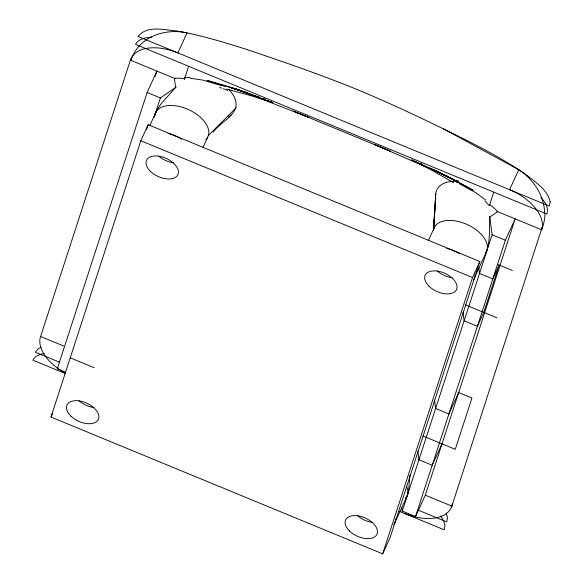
<?xml version="1.0" encoding="UTF-8"?>
<svg xmlns="http://www.w3.org/2000/svg" width="583" height="583" viewBox="0 0 583 583"><rect width="100%" height="100%" fill="white"/><g stroke="black" fill="none" stroke-linecap="round" stroke-linejoin="round"><path stroke-width="0.87" d="M452.313 503.574L451.81 506.423L450.929 507.108M409.929 475.123L408.821 488.43A23.021 4.802 -89.5 0 1 407.393 495.339M485.581 253.248A28.749 16.528 24.6 0 0 466.786 224.353A28.749 16.528 24.6 0 0 433.533 230.132L435.749 193.993C436.405 185.992 444.64 181.357 452.044 181.619M433.533 230.132L435.749 193.993M433.519 229.95L435.705 197.98L435.756 198.504M404.347 513.383A43.12 24.792 24.6 0 0 451.854 506.117L542.146 227.268M233.725 88.762L233.929 88.004M65.58 372.224L57.287 368.806L147.127 92.493L156.914 71.111L155.224 76.307M50.976 417.049L140.809 140.736L148.155 124.696L479.853 261.505L390.02 537.81L382.674 553.85L50.976 417.049L52.813 413.034M146.464 129.892L148.155 124.696M153.919 117.89L160.391 97.966L176.248 87.027M184.264 79.565L188.586 66.265M489.429 205.42L493.75 192.128M382.674 553.85L472.514 277.537L479.853 261.505M415.526 516.553L505.359 240.24L515.153 218.858L425.313 495.171L415.526 516.553L402.255 511.08L492.096 234.774L489.705 216.308M407.393 495.295L405.491 498.662M149.802 125.607L155.829 112.381M428.432 240.524L434.459 227.297M57.287 368.806L57.899 367.472M443.291 128.763L518.746 169.689L509.586 189.701A43.127 24.799 24.6 0 1 541.687 229.804M458.683 392.541L448.895 413.923L435.625 408.45L434.539 400.062M442.001 443.852L432.207 465.241L418.937 459.768L417.851 451.373M202.869 147.652L207.767 137.02M474.722 277.289L486.39 251.936M395.15 522.025L406.817 496.665M131.474 58.796L130.381 60.166L40.57 336.646M138.871 46.327C150.793 33.187 170.134 29.245 187.048 32.888L177.888 52.9A43.127 24.799 24.6 0 0 130.381 60.166L175.162 78.632M485.318 253.707C490.828 242.535 488.984 229.141 489.793 217.014L497.707 211.665A37.611 21.622 24.6 0 0 489.684 204.626M208.335 135.642L236.239 107.644M213.356 132.13C218.924 122.445 239.343 115.376 235.663 100.772C234.599 96.384 231.874 92.58 228.66 89.483M231.436 114.611L228.995 116.585M228.259 117.074L228.631 116.833M41.087 347.315L38.143 348.845L35.41 352.263L59.459 362.181M44.235 353.531L39.994 354.442L35.578 356.738L32.845 360.163L65.187 373.499M151.842 37.232C145.816 37.407 138.769 38.711 135.511 44.381L546.818 214.012C549.018 207.861 545.003 201.842 540.922 197.513M190.408 78.297L202.658 80.06L221.606 85.657M226.867 89.119L251.564 95.845L272.531 102.491M207.001 80.607L232.872 88.128L207.818 80.469M230.897 87.53L249.983 93.776M246.973 92.646L229.891 87.282L246.886 92.828M231.874 87.814L259.326 97.325M263.618 98.811L265.331 99.401L263.684 98.819M259.428 97.339L233.892 88.456L272.902 102.695L236.02 89.031L309.041 117.482L293.227 111.076L390.333 151.143L374.424 144.46L447.387 176.314L411.387 159.866L449.631 177.604L430.086 168.174M456.569 182.552L457.189 182.785M496.905 211.338L541.687 229.804M147.127 92.493L160.391 97.966M492.096 234.774L505.359 240.24M498.319 264.682L512.413 270.497M140.809 140.736L472.514 277.537M465.504 304.873L497.015 317.866M457.852 392.199L471.953 398.014L455.265 449.325L422.923 435.989M63.766 346.054L40.54 336.478A43.12 24.792 24.6 0 0 65.019 372.916M425.313 495.171L451.854 506.117M70.23 357.838L94.111 367.684M418.521 510.278L446.716 521.902L447.489 517.675L446.243 513.04M399.37 511.327L444.151 529.794L444.916 525.567L443.678 520.932L440.61 515.94M223.748 86.51L224.404 86.801M459.156 183.63L475.823 192.718L485.756 200.1M421.946 164.246L420.314 163.459L421.888 164.246M429.977 168.166L451.81 178.762L473.156 190.532L450.739 178.194L472.558 189.796M436.405 170.994L451.81 178.762M433.009 169.347L434.619 170.163M436.222 170.979L453.895 179.965L438.088 171.694M415.358 161.731L431.515 170.061L453.552 182.617M518.746 169.689C533.474 179.287 544.493 195.742 544.617 213.669M478.811 267.998L479.517 273.456L492.781 278.929L499.15 265.025L483.744 312.393L477.382 326.291L464.112 320.825L462.982 312.094M401.818 507.727L402.255 511.08M372.573 522.434A17.257 9.926 24.6 0 1 357.714 515.751M93.943 407.517A17.257 9.926 24.6 0 1 79.084 400.834M173.515 162.788A17.257 9.926 24.6 0 1 158.656 156.098M452.138 277.697A17.257 9.926 24.6 0 1 437.286 271.015M406.781 486.82A28.749 16.528 24.6 0 1 406.016 497.984M395.646 518.965A28.749 16.528 24.6 0 1 393.773 524.715M154.903 115.223A28.749 16.528 24.6 0 1 189.409 110.012A28.749 16.528 24.6 0 1 205.894 139.57M154.903 115.091A23.021 7.04 -45 0 1 155.216 113.787L157.519 109.05L161.695 103.045L175.636 87.45L174.361 78.304A37.611 21.622 24.6 0 1 184.519 78.763M223.136 88.733A22.161 15.741 -16.9 0 1 227.61 90.467M184.323 77.991A29.026 27.802 39.1 0 1 190.379 77.401M219.499 87.435A41.954 21.921 -0.1 0 1 221.547 88.142M168.05 133.449A28.749 16.528 24.6 0 1 181.794 139.264M452.044 181.597A22.161 16.302 -82.3 0 1 456.729 181.597M456.642 180.307A41.947 23.961 55.3 0 1 458.726 181.007M484.867 200.997A29.026 25.681 36.9 0 1 488.7 205.26M475.211 274.236A28.749 16.528 24.6 0 1 473.345 279.978M446.68 248.358A28.749 16.528 24.6 0 1 459.644 253.707M130.862 60.384A54.226 47.93 45 0 1 138.834 46.297M545.003 213.691A54.226 48.702 11.6 0 1 541.556 229.753M550.155 201.893L549.39 206.12L138.084 36.481C146.931 25.018 164.129 29.981 176.467 30.921C200.107 34.973 223.107 41.954 245.924 49.234C283.659 61.805 321.255 74.908 358.115 89.891C394.698 105.195 430.48 122.35 465.985 139.993C487.075 150.815 508.106 161.965 527.484 175.694C536.331 182.851 547.656 189.971 550.155 201.893M349.479 530.989A17.257 9.926 24.6 0 0 376.822 534.589A17.257 9.926 24.6 0 0 357.51 515.773A17.257 9.926 24.6 0 0 349.479 530.989M70.856 416.073A17.257 9.926 24.6 0 0 98.192 419.673A17.257 9.926 24.6 0 0 78.887 400.856A17.257 9.926 24.6 0 0 70.856 416.073M150.421 171.344A17.257 9.926 24.6 0 0 177.764 174.944A17.257 9.926 24.6 0 0 158.452 156.127A17.257 9.926 24.6 0 0 150.421 171.344M429.052 286.253A17.257 9.926 24.6 0 0 456.387 289.853A17.257 9.926 24.6 0 0 437.082 271.037A17.257 9.926 24.6 0 0 429.052 286.253"/></g></svg>
